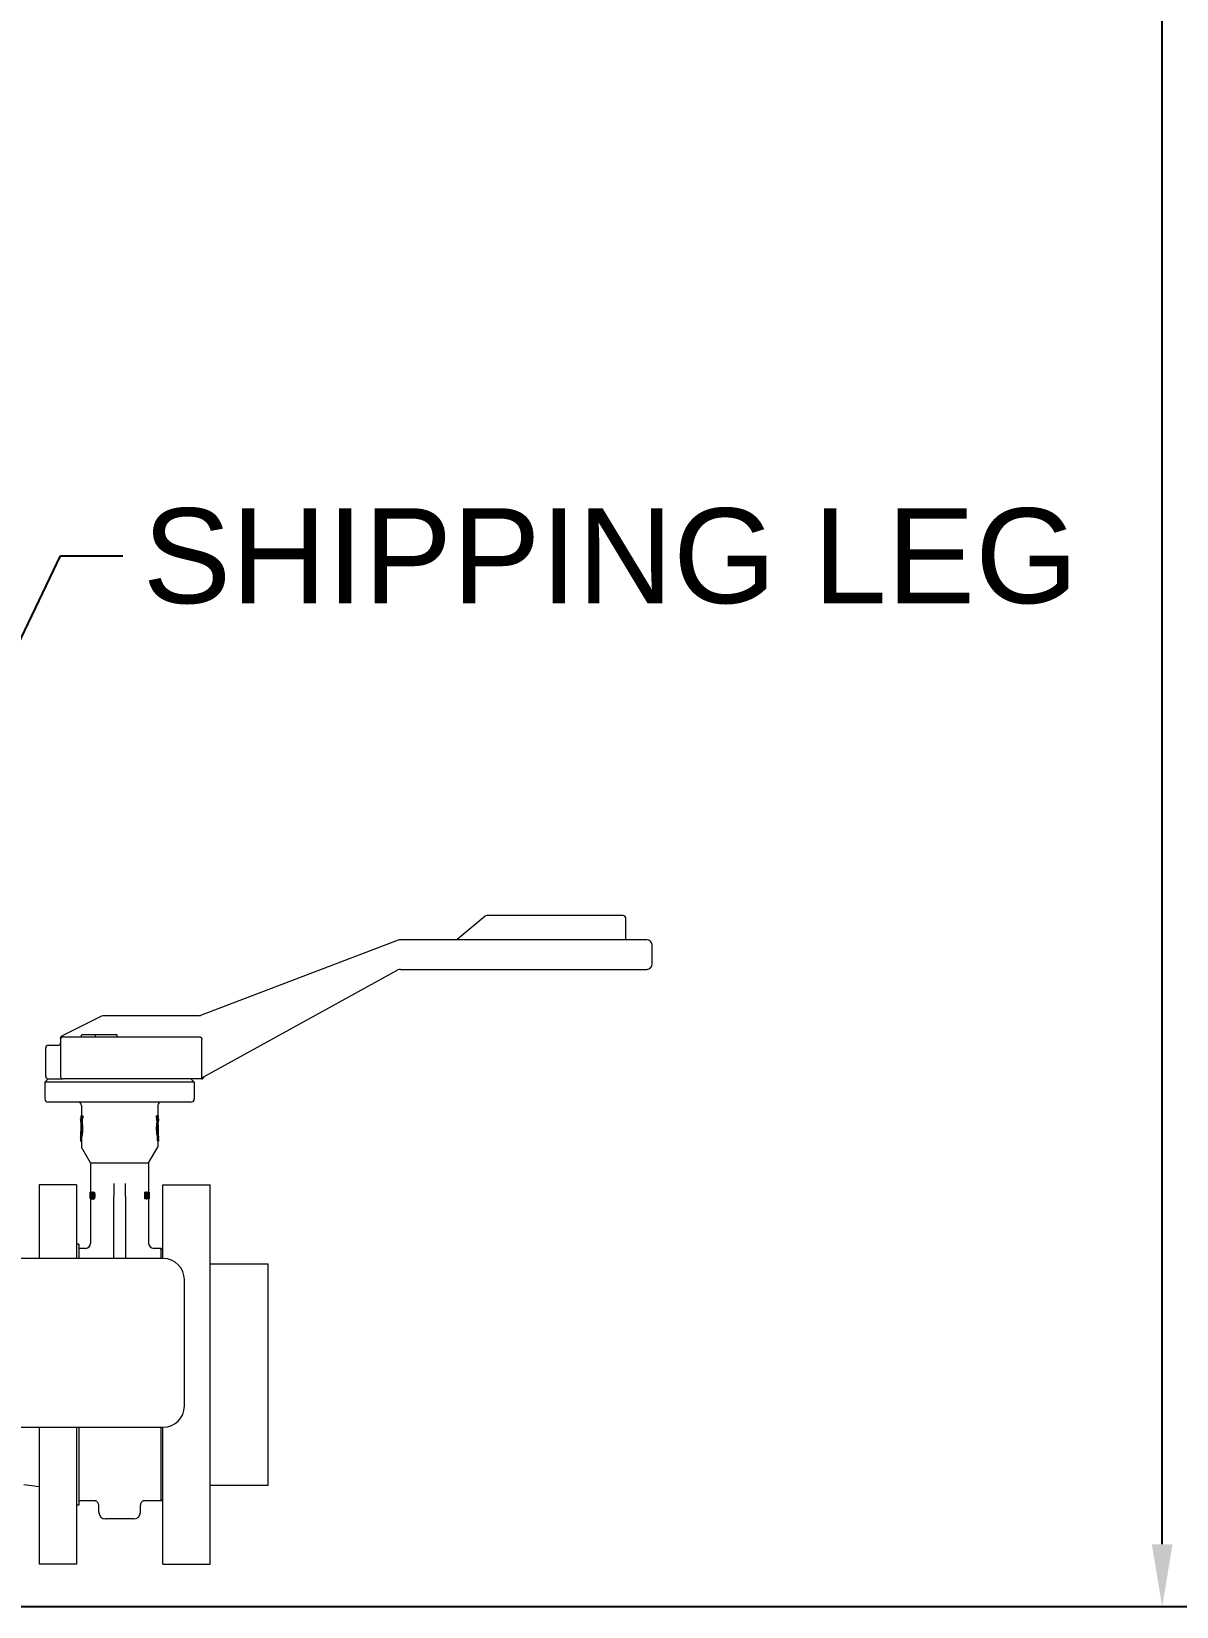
# Model space of a CAD drawing. Header units: inches. Extents: x 19 to 503, y 7 to 322.
# Drawn here: x 395.31 to 422.46, y 43.56 to 80.9 of the extents above; entities that cross this region are included whole.
import ezdxf

# ---------------------------------------------------------------- set-up
doc = ezdxf.new("R2010")
doc.units = ezdxf.units.IN
doc.header["$LTSCALE"] = 15
doc.header["$MEASUREMENT"] = 0
for name, color, linetype, lineweight in [('Dimension (ANSI)', 7, 'Continuous', 25), ('Symbol (ANSI)', 7, 'Continuous', 25), ('Visible (ANSI)', 7, 'Continuous', 50)]:
    doc.layers.add(name, color=color, linetype=linetype, lineweight=lineweight)
doc.styles.add('MEMCOR Medium', font='arial.ttf')
doc.dimstyles.new('Default (ANSI)', dxfattribs={"dimscale": 15, "dimtxt": 0.15, "dimasz": 0.098425, "dimexe": 0.125, "dimexo": 0.0625, "dimgap": 0.031496, "dimtad": 0, "dimtih": 1, "dimtoh": 1, "dimdec": 4, "dimrnd": 1e-08, "dimzin": 3, "dimdsep": 46, "dimlunit": 5, "dimtxsty": 'MEMCOR Medium', "dimcen": 0.09, "dimdle": 0.393701, "dimclrd": 256, "dimclre": 256, "dimclrt": 256, "dimadec": 0, "dimazin": 1, "dimtfac": 0.8, "dimtofl": 0, "dimtmove": 0, "dimatfit": 3, "dimfxl": 1, "dimfrac": 1, "dimtolj": 1, "dimtzin": 4, "dimlwd": -1, "dimlwe": -1, "dimarcsym": 0})
doc.dimstyles.new('Default (ANSI)$7', dxfattribs={"dimscale": 15, "dimtxt": 0.15, "dimasz": 0.098425, "dimexe": 0.125, "dimexo": 0.0625, "dimgap": 0.031496, "dimtad": 0, "dimtih": 1, "dimtoh": 1, "dimdec": 4, "dimrnd": 1e-08, "dimzin": 3, "dimdsep": 46, "dimlunit": 5, "dimtxsty": 'MEMCOR Medium', "dimcen": 0.09, "dimdle": 0.393701, "dimclrd": 256, "dimclre": 256, "dimclrt": 256, "dimadec": 0, "dimazin": 1, "dimtfac": 0.8, "dimtofl": 0, "dimtmove": 0, "dimatfit": 3, "dimfxl": 1, "dimfrac": 1, "dimtolj": 1, "dimtzin": 4, "dimlwd": -1, "dimlwe": -1, "dimarcsym": 0})

# ---------------------------------------------------------------- blocks, each defined once
blk = doc.blocks.new('*D23')
at = {"layer": 'Defpoints', "color": 0, "transparency": 16777216}
for p in [(368.258, 140.509), (422.116, 140.509), (390.404, 43.556)]:
    blk.add_point(p, dxfattribs=at)
at = {"layer": 'Dimension (ANSI)', "transparency": 16777216}
for p, q in [((369.196, 140.509), (423.991, 140.509)), ((422.116, 139.032), (422.116, 122.363)), ((422.116, 45.033), (422.116, 106.884)), ((391.341, 43.556), (423.991, 43.556))]:
    blk.add_line(p, q, dxfattribs=at)
for points in [[(421.87, 139.032), (422.362, 139.032), (422.116, 140.509)], [(421.87, 45.033), (422.362, 45.033), (422.116, 43.556)]]:
    blk.add_solid(points, dxfattribs=at)
at = {"layer": 'Dimension (ANSI)', "transparency": 16777216, "char_height": 2.25, "attachment_point": 2, "style": 'MEMCOR Medium'}
for s, insert in [('\\A1; \\fArial|b0|i0;96{\\H0.8x;\\S15#16;} in', (422.116, 118.81)), ('\\A1;[2462.6 mm]{\\P\\fArial|b0|i0;SHIPPING\\P\\fArial|b0|i0;HEIGHT}', (422.116, 114.151))]:
    blk.add_mtext(s, dxfattribs=dict(at, insert=insert))

msp = doc.modelspace()

# ---------------------------------------------------------------- linework, layer by layer
at = {"layer": 'Visible (ANSI)', "linetype": 'Continuous', "lineweight": 18}
for p, q in [((406.06564, 59.92504), (405.40269, 59.36875)), ((409.33711, 59.93907), (406.10421, 59.93907)), ((409.39711, 59.38407), (409.39711, 59.87907)), ((404.00062, 59.35589), (399.31861, 57.57226)), ((409.89711, 59.36407), (404.04511, 59.36407)), ((410.02211, 58.78907), (410.02211, 59.23907)), ((399.34997, 56.09316), (403.99397, 58.64859)), ((404.05423, 58.66407), (409.89711, 58.66407)), ((396.94031, 57.53567), (396.06867, 57.09985)), ((396.97072, 57.55088), (396.94031, 57.53567)), ((399.27411, 57.56407), (397.02662, 57.56407)), ((395.64711, 56.12407), (395.64711, 56.80407)), ((395.70711, 56.86407), (395.93711, 56.86407)), ((395.99711, 57.03587), (395.99711, 57.00407)), ((395.99711, 57.00407), (395.99711, 56.12407)), ((396.03491, 57.08297), (396.0236, 57.07732)), ((396.05463, 57.09283), (396.03491, 57.08297)), ((396.06867, 57.09985), (396.05463, 57.09283)), ((396.05711, 57.06407), (396.07791, 57.06407)), ((396.07791, 57.06407), (399.2842, 57.06407)), ((396.49556, 57.07407), (396.49556, 57.10407)), ((396.81956, 57.11407), (396.50556, 57.11407)), ((396.82674, 57.11407), (396.81956, 57.11407)), ((397.16567, 57.11407), (396.82674, 57.11407)), ((396.82956, 57.07407), (396.82956, 57.10407)), ((397.17849, 57.11407), (397.16567, 57.11407)), ((397.32877, 57.11407), (397.17849, 57.11407)), ((397.33877, 57.07407), (397.33877, 57.10407)), ((399.34583, 56.15937), (399.34583, 57.00407)), ((395.70435, 56.06407), (395.62561, 55.98533)), ((395.70435, 56.06407), (396.05711, 56.06407)), ((396.07791, 56.06407), (396.05711, 56.06407)), ((399.33711, 56.06407), (396.07791, 56.06407)), ((399.08987, 56.06407), (399.16861, 55.98533)), ((399.16861, 55.98533), (395.62561, 55.98533)), ((395.62561, 55.98533), (395.62561, 55.59163)), ((399.16861, 55.98533), (399.16861, 55.59163)), ((399.08987, 55.51289), (395.70435, 55.51289)), ((396.4916, 55.43415), (396.4916, 55.18652)), ((398.30262, 55.43415), (398.30262, 55.18652)), ((396.47152, 55.11722), (396.47152, 55.06998)), ((396.47152, 55.11722), (396.4825, 55.11722)), ((396.47742, 55.18652), (396.47742, 55.13888)), ((396.47742, 55.18652), (396.50269, 55.18652)), ((396.48327, 55.13888), (396.47742, 55.13888)), ((396.48781, 55.03718), (396.50826, 55.03718)), ((396.50269, 55.13888), (396.49247, 55.13888)), ((396.50269, 55.13888), (396.50269, 55.18652)), ((396.50269, 55.18652), (396.52349, 55.18652)), ((396.50269, 55.13888), (396.52349, 55.13888)), ((396.52349, 55.18652), (396.52349, 55.13888)), ((398.29153, 55.18652), (398.27073, 55.18652)), ((398.27073, 55.13888), (398.27073, 55.18652)), ((398.29153, 55.13888), (398.27073, 55.13888)), ((398.28596, 55.03718), (398.30641, 55.03718)), ((398.29153, 55.18652), (398.3168, 55.18652)), ((398.29153, 55.18652), (398.29153, 55.13888)), ((398.30175, 55.13888), (398.29153, 55.13888)), ((398.3168, 55.13888), (398.31096, 55.13888)), ((398.3227, 55.11722), (398.31173, 55.11722)), ((398.3168, 55.13888), (398.3168, 55.18652)), ((398.3227, 55.11722), (398.3227, 55.06998)), ((396.47152, 54.71092), (396.47152, 54.66368)), ((396.47152, 54.66368), (396.47238, 54.66368)), ((396.47152, 54.63376), (396.47212, 54.63376)), ((396.47152, 54.63376), (396.47152, 54.58612)), ((396.47427, 54.58612), (396.47152, 54.58612)), ((396.47427, 54.58612), (396.49441, 54.58612)), ((396.49642, 54.68375), (396.47623, 54.68375)), ((396.4916, 54.58612), (396.4916, 54.45518)), ((398.31799, 54.68375), (398.29781, 54.68375)), ((398.31995, 54.58612), (398.29982, 54.58612)), ((398.30262, 54.58612), (398.30262, 54.45518)), ((398.3227, 54.58612), (398.31995, 54.58612)), ((398.3227, 54.66368), (398.32184, 54.66368)), ((398.32211, 54.63376), (398.3227, 54.63376)), ((398.3227, 54.71092), (398.3227, 54.66368)), ((398.3227, 54.63376), (398.3227, 54.58612)), ((396.70814, 54.07485), (396.49424, 54.44533)), ((398.08609, 54.07485), (398.29999, 54.44533)), ((396.70814, 54.07485), (398.08609, 54.07485)), ((396.70814, 54.07485), (396.70814, 53.38062)), ((398.08609, 54.07485), (398.08609, 53.3801)), ((395.49349, 53.5562), (395.49349, 51.8062)), ((396.37349, 53.5562), (395.49349, 53.5562)), ((396.37349, 53.5562), (396.37349, 51.8062)), ((397.25932, 53.58753), (397.25932, 53.28095)), ((397.53491, 53.28095), (397.53491, 53.58753)), ((398.42073, 51.8062), (398.42073, 53.5562)), ((398.42073, 53.5562), (399.54573, 53.5562)), ((399.54573, 44.5562), (399.54573, 53.5562)), ((396.6969, 53.35812), (396.6969, 53.34334)), ((396.6987, 53.34334), (396.6969, 53.34334)), ((396.6969, 53.23516), (396.6987, 53.23516)), ((396.6969, 53.23516), (396.6969, 53.21868)), ((396.70456, 53.21868), (396.6969, 53.21868)), ((396.6987, 53.34334), (396.6987, 53.23516)), ((396.69905, 53.38062), (396.70073, 53.38062)), ((396.70073, 53.23516), (396.70073, 53.38062)), ((396.70073, 53.38062), (396.71262, 53.38062)), ((396.70073, 53.23516), (396.70456, 53.23516)), ((396.70456, 53.21868), (396.70456, 53.23516)), ((396.70456, 53.23516), (396.71193, 53.23516)), ((396.70456, 53.21868), (396.71638, 53.21868)), ((396.70814, 53.21868), (396.70814, 52.16644)), ((396.71262, 53.38062), (396.71262, 53.36811)), ((396.72139, 53.38337), (396.73365, 53.38337)), ((396.72139, 53.21528), (396.73365, 53.21528)), ((396.76709, 53.38337), (396.78025, 53.38337)), ((396.76709, 53.21528), (396.78025, 53.21528)), ((397.25932, 52.1324), (397.25932, 53.28095)), ((397.53491, 53.28095), (397.53491, 52.1324)), ((397.99185, 53.21868), (397.99185, 53.3801)), ((398.00549, 53.3801), (397.99185, 53.3801)), ((398.00549, 53.21868), (397.99185, 53.21868)), ((398.00549, 53.3801), (398.02508, 53.3801)), ((398.00549, 53.3801), (398.00549, 53.21868)), ((398.02527, 53.21868), (398.00549, 53.21868)), ((398.01726, 53.23725), (398.01726, 53.36152)), ((398.02559, 53.36152), (398.01726, 53.36152)), ((398.01726, 53.23725), (398.02559, 53.23725)), ((398.04569, 53.24798), (398.03291, 53.24798)), ((398.05724, 53.34997), (398.05724, 53.3801)), ((398.06956, 53.3801), (398.05724, 53.3801)), ((398.05724, 53.21868), (398.05724, 53.2497)), ((398.06956, 53.21868), (398.05724, 53.21868)), ((398.06956, 53.3801), (398.07776, 53.3801)), ((398.06956, 53.3801), (398.06956, 53.21868)), ((398.07511, 53.21868), (398.06956, 53.21868)), ((398.07511, 53.21868), (398.07511, 53.35786)), ((398.08986, 53.21868), (398.07791, 53.21868)), ((398.07853, 53.37388), (398.07853, 53.3801)), ((398.09047, 53.3801), (398.07853, 53.3801)), ((398.09517, 53.38062), (398.08609, 53.38062)), ((398.08609, 53.21868), (398.08609, 52.16644)), ((398.09311, 53.21868), (398.08986, 53.21868)), ((398.09047, 53.3801), (398.09311, 53.3801)), ((398.09047, 53.3801), (398.09047, 53.2523)), ((398.09311, 53.21868), (398.09311, 53.3801)), ((398.09732, 53.35812), (398.09311, 53.35812)), ((398.09732, 53.34334), (398.09311, 53.34334)), ((398.09732, 53.23516), (398.09311, 53.23516)), ((398.09732, 53.21868), (398.09311, 53.21868)), ((398.09552, 53.34334), (398.09552, 53.23516)), ((398.09732, 53.35812), (398.09732, 53.34334)), ((398.09732, 53.23516), (398.09732, 53.21868)), ((396.43349, 52.1512), (396.37349, 52.1512)), ((396.43349, 52.1512), (396.43349, 51.8062)), ((396.59002, 52.04833), (396.43349, 52.04833)), ((397.25932, 51.8062), (397.25932, 52.1324)), ((397.53491, 52.1324), (397.53491, 51.8062)), ((398.38136, 52.04833), (398.2042, 52.04833)), ((398.38136, 51.8062), (398.38136, 52.04833)), ((398.42073, 52.00896), (398.38136, 52.04833)), ((398.433, 51.8062), (393.433, 51.8062)), ((399.54573, 51.6812), (400.92073, 51.6812)), ((400.92073, 46.4312), (400.92073, 51.6812)), ((398.933, 48.3062), (398.933, 51.3062)), ((389.08508, 47.8062), (398.433, 47.8062)), ((395.49349, 47.8062), (395.49349, 44.5562)), ((396.37349, 47.8062), (396.37349, 44.5562)), ((396.43349, 47.8062), (396.43349, 45.9612)), ((398.38136, 46.06407), (398.38136, 47.8062)), ((398.42073, 44.5562), (398.42073, 47.8062)), ((395.12349, 46.44663), (395.49349, 46.4012)), ((399.54573, 46.4312), (400.92073, 46.4312)), ((396.43349, 45.9612), (396.37349, 45.9612)), ((396.82893, 46.06407), (396.43349, 46.06407)), ((396.90499, 45.78868), (396.90499, 45.95927)), ((397.88924, 45.78868), (397.88924, 45.95927)), ((398.38136, 46.06407), (397.9653, 46.06407)), ((398.42073, 46.10344), (398.38136, 46.06407)), ((397.73176, 45.6312), (397.06247, 45.6312)), ((396.37349, 44.5562), (395.49349, 44.5562)), ((398.42073, 44.5562), (399.54573, 44.5562))]:
    msp.add_line(p, q, dxfattribs=at)
for centre, radius, start, end in [((406.10421, 59.87907), 0.06, 90, 130), ((409.33711, 59.87907), 0.06, 0, 90), ((409.41711, 59.38407), 0.02, 180, 270), ((404.04511, 59.23907), 0.125, 90, 110.854458), ((405.38983, 59.38407), 0.02, 270, 310), ((409.89711, 59.23907), 0.125, 0, 90), ((404.05423, 58.53907), 0.125, 90, 118.82243), ((409.89711, 58.78907), 0.125, 270, 0), ((397.02662, 57.43907), 0.125, 90, 116.565051), ((399.27411, 57.68907), 0.125, 270, 290.854458), ((395.70711, 56.80407), 0.06, 90, 180), ((395.93711, 56.92407), 0.06, 270, 0), ((396.05711, 57.00407), 0.06, 90, 180), ((396.48556, 57.07407), 0.01, 270, 0), ((396.50556, 57.10407), 0.01, 90, 180), ((396.81956, 57.10407), 0.01, 0, 90), ((396.83956, 57.07407), 0.01, 180, 270), ((397.32877, 57.10407), 0.01, 0, 90), ((397.34877, 57.07407), 0.01, 180, 270), ((395.70711, 56.12407), 0.06, 180, 270), ((396.05711, 56.12407), 0.06, 180, 270), ((399.33711, 56.12407), 0.06, 270, 355.130983), ((395.70435, 55.59163), 0.07874, 180, 270), ((396.41286, 55.43415), 0.07874, 0, 90), ((398.38136, 55.43415), 0.07874, 90, 180), ((399.08987, 55.59163), 0.07874, 270, 0), ((396.51128, 54.45518), 0.01969, 180, 210), ((398.28294, 54.45518), 0.01969, 330, 0), ((396.59002, 52.16644), 0.11811, 270, 0), ((398.2042, 52.16644), 0.11811, 180, 270), ((398.433, 51.3062), 0.5, 0, 90), ((398.433, 48.3062), 0.5, 270, 0), ((396.79475, 45.95927), 0.11024, 0, 71.937897), ((397.99947, 45.95927), 0.11024, 108.062103, 180), ((397.06247, 45.78868), 0.15748, 180, 270), ((397.73176, 45.78868), 0.15748, 270, 0)]:
    msp.add_arc(centre, radius, start, end, dxfattribs=at)
for centre, major_axis, ratio, start_param, end_param in [((397.39711, 54.4866), (0, 4.10717), 0.22535973, 1.43978472, 1.51425269), ((397.39711, 54.26992), (0, 4.10717), 0.22535973, 1.39844189, 1.4544693), ((397.39711, 54.4866), (0, 4.10717), 0.22535973, 1.41130756, 1.42716465), ((397.39711, 54.26992), (0, 4.10717), 0.22535973, 1.35761354, 1.38288267), ((397.39711, 54.26992), (0, 4.01807), 0.22535973, 1.352811, 1.37866444), ((397.39711, 54.26992), (0, 4.01807), 0.22535973, 4.90452087, 4.93037431), ((397.39711, 54.26992), (0, -4.10717), 0.22535973, 1.75870998, 1.78397911), ((397.39711, 54.26992), (0, -4.10717), 0.22535973, 1.68712335, 1.74315077), ((397.39711, 54.4866), (0, -4.10717), 0.22535973, 1.714428, 1.7302851), ((397.39711, 54.4866), (0, -4.10717), 0.22535973, 1.62733996, 1.70180793), ((397.39711, 54.4866), (0, 4.10717), 0.22535973, 1.52676978, 1.53495966), ((397.39711, 54.26992), (0, 4.10717), 0.22535973, 1.46986752, 1.49373155), ((397.39711, 54.26992), (0, 4.01807), 0.22535973, 1.46762165, 1.49201922), ((397.39711, 54.26992), (0, 4.01807), 0.22535973, 4.79116609, 4.81556366), ((397.39711, 54.26992), (0, -4.10717), 0.22535973, 1.6478611, 1.67172513), ((397.39711, 54.4866), (0, -4.10717), 0.22535973, 1.60663299, 1.61482287), ((397.39711, 53.01245), (0, -1.36564), 0.51315789, 1.72238786, 1.82650113), ((397.39711, 53.01245), (0, 1.34262), 0.51315789, 4.86659984, 4.89111636), ((397.39711, 53.05223), (0, -1.3776), 0.5087001, 1.71653689, 1.81109698)]:
    msp.add_ellipse(centre, major_axis=major_axis, ratio=ratio, start_param=start_param, end_param=end_param, dxfattribs=at)
for points, knots in [([(396.00943, 57.06773), (396.00441, 57.06296), (396.00174, 57.05814), (395.99918, 57.05212), (395.9984, 57.04963), (395.99737, 57.04454), (395.99711, 57.04196), (395.99711, 57.03935)], [0, 0, 0, 0, 0.055402638, 0.055402638, 0.091701074, 0.091701074, 0.127427899, 0.127427899, 0.127427899, 0.127427899]), ([(396.0236, 57.07732), (396.02352, 57.07728), (396.02345, 57.07724), (396.02005, 57.07553), (396.01458, 57.07263), (396.00943, 57.06773)], [-0.0006488507, -0.0006488507, -0.0006488507, -0.0006488507, 0, 0, 0.02871512, 0.02871512, 0.02871512, 0.02871512]), ([(399.2842, 57.06407), (399.29188, 57.06407), (399.30092, 57.06231), (399.31503, 57.05656), (399.32263, 57.05158), (399.33332, 57.04106), (399.33835, 57.03368), (399.34408, 57.02005), (399.34583, 57.01142), (399.34583, 57.00407)], [0.686716197, 0.686716197, 0.686716197, 0.686716197, 0.745211332, 0.745211332, 0.802858515, 0.802858515, 0.859556824, 0.859556824, 0.915504742, 0.915504742, 0.915504742, 0.915504742]), ([(399.34793, 56.12407), (399.3475, 56.12731), (399.34713, 56.13077), (399.34614, 56.14245), (399.34583, 56.15122), (399.34583, 56.15937)], [0.4063089437, 0.4063089437, 0.4063089437, 0.4063089437, 0.433860066, 0.433860066, 0.4959375112, 0.4959375112, 0.4959375112, 0.4959375112]), ([(399.34997, 56.09316), (399.34919, 56.09273), (399.34863, 56.09261), (399.34756, 56.09285), (399.3473, 56.09363), (399.34725, 56.09712), (399.34793, 56.10089), (399.34875, 56.11067), (399.34888, 56.11699), (399.34793, 56.12407)], [-2.522800249, -2.522800249, -2.522800249, -2.522800249, -2.493582986, -2.493582986, -2.443370628, -2.443370628, -2.355318518, -2.355318518, -2.260242692, -2.260242692, -2.260242692, -2.260242692]), ([(396.48105, 55.0745), (396.47903, 55.08454), (396.47714, 55.09317), (396.47298, 55.11148), (396.47152, 55.11722), (396.47152, 55.11722)], [0.527386611, 0.527386611, 0.527386611, 0.527386611, 0.653804561, 0.653804561, 0.871720721, 0.871720721, 0.871720721, 0.871720721]), ([(396.47152, 55.06998), (396.47152, 55.06998), (396.47243, 55.06545), (396.47553, 55.04824), (396.4775, 55.03665), (396.47945, 55.02315)], [2.066873638, 2.066873638, 2.066873638, 2.066873638, 2.239108848, 2.239108848, 2.390237986, 2.390237986, 2.390237986, 2.390237986]), ([(396.47623, 54.68375), (396.47881, 54.69523), (396.48225, 54.71156), (396.48905, 54.75017), (396.49284, 54.77559), (396.49822, 54.83143), (396.49973, 54.86185), (396.49973, 54.89045), (396.49973, 54.91905), (396.49822, 54.94948), (396.49341, 54.99932), (396.49063, 55.01975), (396.48781, 55.03718)], [-0.63725824, -0.63725824, -0.63725824, -0.63725824, -0.4358884, -0.4358884, -0.2179442, -0.2179442, 0, 0, 0, 0.2179442, 0.2179442, 0.38907168, 0.38907168, 0.38907168, 0.38907168]), ([(396.48523, 54.97431), (396.48569, 54.96941), (396.48611, 54.96437), (396.48817, 54.93713), (396.4891, 54.91306), (396.4891, 54.89045), (396.4891, 54.86785), (396.48817, 54.84378), (396.48483, 54.79956), (396.48247, 54.77941), (396.47944, 54.75755), (396.4786, 54.75186), (396.47778, 54.74661)], [-0.212255295, -0.212255295, -0.212255295, -0.212255295, -0.172243729, -0.172243729, 0, 0, 0, 0.172243729, 0.172243729, 0.344487458, 0.344487458, 0.409007072, 0.409007072, 0.409007072, 0.409007072]), ([(396.50826, 55.03718), (396.51114, 55.01975), (396.51399, 54.99932), (396.51891, 54.94949), (396.52046, 54.91906), (396.52046, 54.89045), (396.52046, 54.86184), (396.51891, 54.83142), (396.5134, 54.77559), (396.50952, 54.75017), (396.50257, 54.71156), (396.49905, 54.69523), (396.49642, 54.68375)], [-0.38914701, -0.38914701, -0.38914701, -0.38914701, -0.21798988, -0.21798988, 0, 0, 0, 0.21798988, 0.21798988, 0.43597976, 0.43597976, 0.63740827, 0.63740827, 0.63740827, 0.63740827]), ([(398.29781, 54.68375), (398.29517, 54.69523), (398.29165, 54.71156), (398.2847, 54.75017), (398.28082, 54.77559), (398.27531, 54.83142), (398.27377, 54.86184), (398.27377, 54.91906), (398.27531, 54.94949), (398.28023, 54.99932), (398.28308, 55.01975), (398.28596, 55.03718)], [1.10638799, 1.10638799, 1.10638799, 1.10638799, 1.3078165, 1.3078165, 1.52580638, 1.52580638, 1.74379626, 1.74379626, 1.96178614, 1.96178614, 2.13294327, 2.13294327, 2.13294327, 2.13294327]), ([(398.30641, 55.03718), (398.3036, 55.01975), (398.30081, 54.99932), (398.296, 54.94948), (398.29449, 54.91905), (398.29449, 54.86185), (398.296, 54.83143), (398.30139, 54.77559), (398.30518, 54.75017), (398.31197, 54.71156), (398.31541, 54.69523), (398.31799, 54.68375)], [1.35436976, 1.35436976, 1.35436976, 1.35436976, 1.52549724, 1.52549724, 1.74344144, 1.74344144, 1.96138564, 1.96138564, 2.17932984, 2.17932984, 2.38069968, 2.38069968, 2.38069968, 2.38069968]), ([(398.31645, 54.74661), (398.31563, 54.75186), (398.31478, 54.75755), (398.31175, 54.77941), (398.3094, 54.79956), (398.30606, 54.84378), (398.30512, 54.86785), (398.30512, 54.91306), (398.30606, 54.93713), (398.30811, 54.96437), (398.30854, 54.96941), (398.30899, 54.97431)], [0.968908686, 0.968908686, 0.968908686, 0.968908686, 1.033428301, 1.033428301, 1.20567203, 1.20567203, 1.377915758, 1.377915758, 1.550159487, 1.550159487, 1.590171053, 1.590171053, 1.590171053, 1.590171053]), ([(398.3227, 55.11722), (398.3227, 55.11722), (398.32124, 55.11148), (398.31708, 55.09317), (398.31519, 55.08454), (398.31317, 55.0745)], [0.871720721, 0.871720721, 0.871720721, 0.871720721, 1.089636881, 1.089636881, 1.216054831, 1.216054831, 1.216054831, 1.216054831]), ([(398.31477, 55.02315), (398.31672, 55.03665), (398.3187, 55.04824), (398.32179, 55.06545), (398.3227, 55.06998), (398.3227, 55.06998)], [1.743509289, 1.743509289, 1.743509289, 1.743509289, 1.894638427, 1.894638427, 2.066873638, 2.066873638, 2.066873638, 2.066873638]), ([(396.69905, 53.38062), (396.69903, 53.37852), (396.69901, 53.3764), (396.69892, 53.3726), (396.69887, 53.37086), (396.69871, 53.36742), (396.69861, 53.36579), (396.69842, 53.36363), (396.69826, 53.36216), (396.69766, 53.35904), (396.6973, 53.35834), (396.69699, 53.35813), (396.69694, 53.35812), (396.6969, 53.35812)], [-0.243637697, -0.243637697, -0.243637697, -0.243637697, -0.18804168, -0.18804168, -0.139814303, -0.139814303, -0.085271959, -0.085271959, -0.052972768, -0.052972768, -0.008226546, -0.008226546, 0, 0, 0, 0]), ([(396.72139, 53.38337), (396.72026, 53.38337), (396.71916, 53.383), (396.7172, 53.38132), (396.71632, 53.3801), (396.71439, 53.37595), (396.71346, 53.37265), (396.7118, 53.36371), (396.71111, 53.35767), (396.70971, 53.33761), (396.70938, 53.3226), (396.70928, 53.30484), (396.70927, 53.30204), (396.70927, 53.29926)], [-0.352389821, -0.352389821, -0.352389821, -0.352389821, -0.306030752, -0.306030752, -0.263970579, -0.263970579, -0.204698491, -0.204698491, -0.135386695, -0.135386695, -0.021232323, -0.021232323, 0, 0, 0, 0]), ([(396.70927, 53.29926), (396.70927, 53.27754), (396.70973, 53.2592), (396.7115, 53.23761), (396.71222, 53.23285), (396.71353, 53.22585), (396.71444, 53.22262), (396.71688, 53.21739), (396.71839, 53.21596), (396.72047, 53.21534), (396.72093, 53.21528), (396.72139, 53.21528)], [-0.186250774, -0.186250774, -0.186250774, -0.186250774, -0.132345258, -0.132345258, -0.10238768, -0.10238768, -0.061688522, -0.061688522, -0.013226135, -0.013226135, 0, 0, 0, 0]), ([(396.71392, 53.29926), (396.71392, 53.31538), (396.71413, 53.32502), (396.71437, 53.33527), (396.71466, 53.34236), (396.71523, 53.34844)], [-0.0787529308, -0.0787529308, -0.0787529308, -0.0787529308, -0.0500105562, -0.0500105562, 0, 0, 0, 0]), ([(396.7152, 53.2506), (396.71443, 53.25909), (396.71424, 53.26728), (396.71397, 53.27987), (396.71392, 53.29027), (396.71392, 53.29926)], [-0.0957677397, -0.0957677397, -0.0957677397, -0.0957677397, -0.0684617329, -0.0684617329, 0, 0, 0, 0]), ([(396.72139, 53.2332), (396.72082, 53.2332), (396.72025, 53.23336), (396.71922, 53.23412), (396.71876, 53.23467), (396.71798, 53.23609), (396.71731, 53.23749), (396.71598, 53.24341), (396.71553, 53.24689), (396.7152, 53.2506)], [-0.147079807, -0.147079807, -0.147079807, -0.147079807, -0.102041421, -0.102041421, -0.061797626, -0.061797626, -0.030238662, -0.030238662, 0, 0, 0, 0]), ([(396.71523, 53.34844), (396.71542, 53.35047), (396.71565, 53.35246), (396.71619, 53.35598), (396.71648, 53.35754), (396.71744, 53.36144), (396.71807, 53.36278), (396.71944, 53.36494), (396.7204, 53.36545), (396.72139, 53.36545)], [-0.0640399717, -0.0640399717, -0.0640399717, -0.0640399717, -0.0539442507, -0.0539442507, -0.0447893953, -0.0447893953, -0.0282701158, -0.0282701158, 0, 0, 0, 0]), ([(396.73772, 53.29939), (396.73772, 53.31795), (396.73704, 53.33701), (396.73394, 53.36042), (396.73278, 53.36538), (396.73084, 53.37246), (396.72953, 53.37581), (396.72634, 53.38118), (396.72454, 53.38267), (396.72231, 53.3833), (396.72185, 53.38337), (396.72139, 53.38337)], [-0.188969819, -0.188969819, -0.188969819, -0.188969819, -0.133911297, -0.133911297, -0.104526704, -0.104526704, -0.062503335, -0.062503335, -0.013191232, -0.013191232, 0, 0, 0, 0]), ([(396.72139, 53.36545), (396.72241, 53.36545), (396.72348, 53.3649), (396.72494, 53.36272), (396.72569, 53.36137), (396.72729, 53.35575), (396.7279, 53.35233), (396.72835, 53.3487)], [-0.125547527, -0.125547527, -0.125547527, -0.125547527, -0.059954436, -0.059954436, -0.029957518, -0.029957518, 0, 0, 0, 0]), ([(396.72139, 53.21528), (396.72251, 53.21528), (396.72368, 53.21565), (396.72593, 53.21732), (396.727, 53.21854), (396.72954, 53.22274), (396.73088, 53.22613), (396.73336, 53.23512), (396.73452, 53.24122), (396.73691, 53.26179), (396.73752, 53.27667), (396.73771, 53.29406), (396.73772, 53.29673), (396.73772, 53.29939)], [-0.36342485, -0.36342485, -0.36342485, -0.36342485, -0.314566353, -0.314566353, -0.269830239, -0.269830239, -0.205060654, -0.205060654, -0.13258773, -0.13258773, -0.020262921, -0.020262921, 0, 0, 0, 0]), ([(396.72839, 53.2502), (396.72815, 53.2482), (396.72786, 53.24625), (396.7272, 53.24278), (396.72685, 53.24124), (396.72569, 53.23731), (396.72495, 53.23592), (396.7234, 53.23372), (396.72237, 53.2332), (396.72139, 53.2332)], [-0.0645311603, -0.0645311603, -0.0645311603, -0.0645311603, -0.054473203, -0.054473203, -0.0453115142, -0.0453115142, -0.0283680152, -0.0283680152, 0, 0, 0, 0]), ([(396.72737, 53.34844), (396.72679, 53.34232), (396.72649, 53.33516), (396.72625, 53.32493), (396.72604, 53.31534), (396.72604, 53.29926)], [0, 0, 0, 0, 0.0503829338, 0.0503829338, 0.0786654707, 0.0786654707, 0.0786654707, 0.0786654707]), ([(396.72604, 53.29926), (396.72604, 53.29028), (396.72609, 53.27988), (396.72636, 53.26729), (396.72656, 53.25909), (396.72734, 53.2506)], [0, 0, 0, 0, 0.0684313138, 0.0684313138, 0.0958308045, 0.0958308045, 0.0958308045, 0.0958308045]), ([(396.72835, 53.3487), (396.7293, 53.34101), (396.72965, 53.33247), (396.73012, 53.31891), (396.73022, 53.30875), (396.73022, 53.29939)], [-0.103779114, -0.103779114, -0.103779114, -0.103779114, -0.071310075, -0.071310075, 0, 0, 0, 0]), ([(396.73022, 53.29939), (396.73022, 53.28391), (396.72995, 53.27481), (396.72956, 53.26357), (396.72914, 53.25633), (396.72839, 53.2502)], [-0.0865547966, -0.0865547966, -0.0865547966, -0.0865547966, -0.0504601915, -0.0504601915, 0, 0, 0, 0]), ([(396.73365, 53.38337), (396.73552, 53.38337), (396.73749, 53.38237), (396.74095, 53.37777), (396.74238, 53.37481), (396.74465, 53.36785), (396.74588, 53.36319), (396.74717, 53.35487), (396.74732, 53.35387), (396.74746, 53.35286)], [0, 0, 0, 0, 0.052865127, 0.052865127, 0.095304938, 0.095304938, 0.128967502, 0.128967502, 0.133503456, 0.133503456, 0.133503456, 0.133503456]), ([(396.74753, 53.24578), (396.74665, 53.23932), (396.74565, 53.23457), (396.74349, 53.22664), (396.74215, 53.2232), (396.73953, 53.21875), (396.73838, 53.21742), (396.73601, 53.21566), (396.73481, 53.21528), (396.73365, 53.21528)], [0.145379097, 0.145379097, 0.145379097, 0.145379097, 0.211784999, 0.211784999, 0.288912783, 0.288912783, 0.345741066, 0.345741066, 0.405337774, 0.405337774, 0.405337774, 0.405337774]), ([(396.76709, 53.38337), (396.76501, 53.38337), (396.76296, 53.38297), (396.75926, 53.38113), (396.7576, 53.3798), (396.754, 53.37535), (396.75226, 53.37189), (396.74932, 53.36308), (396.74795, 53.3571), (396.74529, 53.33641), (396.74465, 53.32185), (396.74446, 53.30456), (396.74444, 53.3019), (396.74444, 53.29926)], [-0.401198967, -0.401198967, -0.401198967, -0.401198967, -0.339239024, -0.339239024, -0.283716192, -0.283716192, -0.209019785, -0.209019785, -0.131845749, -0.131845749, -0.020176299, -0.020176299, 0, 0, 0, 0]), ([(396.74444, 53.29926), (396.74444, 53.275), (396.74561, 53.2583), (396.74865, 53.23846), (396.75002, 53.2336), (396.75251, 53.2263), (396.75427, 53.22292), (396.75892, 53.21738), (396.7618, 53.21591), (396.76557, 53.21533), (396.76633, 53.21528), (396.76709, 53.21528)], [-0.187600973, -0.187600973, -0.187600973, -0.187600973, -0.140846763, -0.140846763, -0.110286961, -0.110286961, -0.066739037, -0.066739037, -0.013235496, -0.013235496, 0, 0, 0, 0]), ([(396.75347, 53.29926), (396.75347, 53.31426), (396.7538, 53.3242), (396.75437, 53.33601), (396.75491, 53.34268), (396.75592, 53.34844)], [-0.0909123665, -0.0909123665, -0.0909123665, -0.0909123665, -0.0478393759, -0.0478393759, 0, 0, 0, 0]), ([(396.75586, 53.2506), (396.75443, 53.25909), (396.75406, 53.26728), (396.75356, 53.27986), (396.75347, 53.29027), (396.75347, 53.29926)], [-0.0957885026, -0.0957885026, -0.0957885026, -0.0957885026, -0.068480317, -0.068480317, 0, 0, 0, 0]), ([(396.76709, 53.2332), (396.76519, 53.2332), (396.76329, 53.23377), (396.76097, 53.23608), (396.75973, 53.23752), (396.75731, 53.24349), (396.75647, 53.2469), (396.75586, 53.2506)], [-0.153015949, -0.153015949, -0.153015949, -0.153015949, -0.063811293, -0.063811293, -0.030391304, -0.030391304, 0, 0, 0, 0]), ([(396.75592, 53.34844), (396.75658, 53.35215), (396.75745, 53.35561), (396.75983, 53.36121), (396.76102, 53.36263), (396.7635, 53.36492), (396.76529, 53.36545), (396.76709, 53.36545)], [-0.0649643533, -0.0649643533, -0.0649643533, -0.0649643533, -0.0479606216, -0.0479606216, -0.0311867312, -0.0311867312, 0, 0, 0, 0]), ([(396.76885, 53.34844), (396.76784, 53.34277), (396.76729, 53.33621), (396.76677, 53.32582), (396.76635, 53.3157), (396.76635, 53.29926)], [0, 0, 0, 0, 0.0471598641, 0.0471598641, 0.079988536, 0.079988536, 0.079988536, 0.079988536]), ([(396.76635, 53.29926), (396.76635, 53.29028), (396.76645, 53.27989), (396.76696, 53.26729), (396.76733, 53.25909), (396.76879, 53.2506)], [0, 0, 0, 0, 0.0683983214, 0.0683983214, 0.0959615501, 0.0959615501, 0.0959615501, 0.0959615501]), ([(396.79491, 53.29939), (396.79491, 53.31718), (396.7939, 53.33539), (396.78979, 53.35552), (396.78824, 53.36157), (396.78393, 53.37163), (396.78163, 53.37526), (396.77594, 53.38112), (396.77263, 53.38271), (396.76861, 53.38331), (396.76785, 53.38337), (396.76709, 53.38337)], [-0.32937722, -0.32937722, -0.32937722, -0.32937722, -0.17104907, -0.17104907, -0.115548814, -0.115548814, -0.069101164, -0.069101164, -0.013221831, -0.013221831, 0, 0, 0, 0]), ([(396.76709, 53.36545), (396.76886, 53.36545), (396.77071, 53.36493), (396.77325, 53.36279), (396.77461, 53.36141), (396.77738, 53.35572), (396.7784, 53.35235), (396.77918, 53.3487)], [-0.130088001, -0.130088001, -0.130088001, -0.130088001, -0.06286947, -0.06286947, -0.030503797, -0.030503797, 0, 0, 0, 0]), ([(396.76709, 53.21528), (396.76911, 53.21528), (396.77118, 53.21566), (396.77513, 53.21738), (396.777, 53.21863), (396.78141, 53.22298), (396.78375, 53.22652), (396.78777, 53.23554), (396.78972, 53.24158), (396.79262, 53.2571), (396.79347, 53.2646), (396.79432, 53.27627), (396.79454, 53.28064), (396.79476, 53.28733), (396.79482, 53.28968), (396.79487, 53.29325), (396.79489, 53.29447), (396.79491, 53.29692), (396.79491, 53.29816), (396.79491, 53.29939)], [-0.366320233, -0.366320233, -0.366320233, -0.366320233, -0.313617086, -0.313617086, -0.265544382, -0.265544382, -0.19586383, -0.19586383, -0.126420664, -0.126420664, -0.069755425, -0.069755425, -0.036591851, -0.036591851, -0.018698882, -0.018698882, -0.009386338, -0.009386338, 0, 0, 0, 0]), ([(396.77925, 53.2502), (396.7785, 53.24657), (396.7775, 53.24319), (396.77484, 53.23759), (396.7735, 53.23612), (396.77079, 53.23376), (396.76891, 53.2332), (396.76709, 53.2332)], [-0.0656606858, -0.0656606858, -0.0656606858, -0.0656606858, -0.0489049499, -0.0489049499, -0.0317352905, -0.0317352905, 0, 0, 0, 0]), ([(396.76879, 53.2506), (396.76942, 53.24688), (396.77028, 53.24345), (396.77227, 53.23864), (396.77308, 53.23735), (396.77373, 53.2365)], [0, 0, 0, 0, 0.0305878434, 0.0305878434, 0.0516279302, 0.0516279302, 0.0516279302, 0.0516279302]), ([(396.77375, 53.36214), (396.77311, 53.3613), (396.7724, 53.36016), (396.77044, 53.35573), (396.76953, 53.35221), (396.76885, 53.34844)], [0.0379668319, 0.0379668319, 0.0379668319, 0.0379668319, 0.0480075259, 0.0480075259, 0.0658858007, 0.0658858007, 0.0658858007, 0.0658858007]), ([(396.77918, 53.3487), (396.77991, 53.34526), (396.78045, 53.34156), (396.78128, 53.33404), (396.7817, 53.32884), (396.78213, 53.31745), (396.78222, 53.31403), (396.7823, 53.30882), (396.78233, 53.30699), (396.78235, 53.3042), (396.78235, 53.30325), (396.78236, 53.30181), (396.78236, 53.30133), (396.78236, 53.30035), (396.78236, 53.29987), (396.78236, 53.29939)], [-0.174413692, -0.174413692, -0.174413692, -0.174413692, -0.115670729, -0.115670729, -0.054377333, -0.054377333, -0.028614968, -0.028614968, -0.01465395, -0.01465395, -0.007398215, -0.007398215, -0.003686578, -0.003686578, 0, 0, 0, 0]), ([(396.78236, 53.29939), (396.78236, 53.28355), (396.78189, 53.27405), (396.78115, 53.26268), (396.78046, 53.25595), (396.77925, 53.2502)], [-0.0876462716, -0.0876462716, -0.0876462716, -0.0876462716, -0.0479816509, -0.0479816509, 0, 0, 0, 0]), ([(396.78025, 53.38337), (396.7838, 53.38337), (396.78749, 53.38223), (396.7937, 53.37701), (396.79615, 53.37378), (396.79985, 53.36646), (396.80199, 53.3614), (396.80579, 53.34513), (396.80696, 53.3363), (396.80842, 53.31838), (396.8087, 53.30874), (396.8087, 53.29939)], [0, 0, 0, 0, 0.060739198, 0.060739198, 0.107105828, 0.107105828, 0.140579606, 0.140579606, 0.172845783, 0.172845783, 0.207243166, 0.207243166, 0.207243166, 0.207243166]), ([(396.8087, 53.29939), (396.8087, 53.28542), (396.80809, 53.27015), (396.8044, 53.24494), (396.80218, 53.23806), (396.79868, 53.22914), (396.79649, 53.22527), (396.79186, 53.21978), (396.78961, 53.21803), (396.78495, 53.21576), (396.78257, 53.21528), (396.78025, 53.21528)], [0, 0, 0, 0, 0.1064092, 0.1064092, 0.199261451, 0.199261451, 0.30297713, 0.30297713, 0.390704034, 0.390704034, 0.480877809, 0.480877809, 0.480877809, 0.480877809]), ([(398.01726, 53.23755), (398.01823, 53.23768), (398.01918, 53.23785), (398.02404, 53.23901), (398.02619, 53.2405), (398.02918, 53.24272), (398.03113, 53.24499), (398.03291, 53.24798)], [0.027720104, 0.027720104, 0.027720104, 0.027720104, 0.044505736, 0.044505736, 0.114852539, 0.114852539, 0.291185784, 0.291185784, 0.291185784, 0.291185784]), ([(398.03209, 53.35184), (398.03009, 53.35465), (398.02793, 53.3568), (398.02402, 53.35935), (398.02157, 53.36064), (398.01727, 53.36122)], [0, 0, 0, 0, 0.0448067037, 0.0448067037, 0.0753049451, 0.0753049451, 0.0753049451, 0.0753049451]), ([(398.05054, 53.36728), (398.04817, 53.3713), (398.04541, 53.37409), (398.04056, 53.37739), (398.0366, 53.37979), (398.0264, 53.38009), (398.02574, 53.3801), (398.02508, 53.3801)], [-0.424072976, -0.424072976, -0.424072976, -0.424072976, -0.17749503, -0.17749503, -0.011337247, -0.011337247, 0, 0, 0, 0]), ([(398.02527, 53.21868), (398.03105, 53.21868), (398.03558, 53.21936), (398.04149, 53.22178), (398.04525, 53.2238), (398.04984, 53.23068), (398.05014, 53.23115), (398.05044, 53.23163)], [-0.266149275, -0.266149275, -0.266149275, -0.266149275, -0.109285448, -0.109285448, -0.007204652, -0.007204652, 0, 0, 0, 0]), ([(398.02559, 53.36152), (398.03207, 53.36152), (398.03536, 53.36009), (398.03986, 53.35772), (398.04248, 53.35528), (398.04489, 53.35184)], [-0.0858935742, -0.0858935742, -0.0858935742, -0.0858935742, -0.054745413, -0.054745413, 0, 0, 0, 0]), ([(398.04569, 53.24798), (398.04232, 53.2422), (398.03897, 53.24032), (398.03371, 53.23781), (398.02962, 53.23725), (398.02559, 53.23725)], [-0.100491297, -0.100491297, -0.100491297, -0.100491297, -0.069388792, -0.069388792, 0, 0, 0, 0]), ([(398.04184, 53.29952), (398.04184, 53.30902), (398.0414, 53.31869), (398.03931, 53.33292), (398.03821, 53.33787), (398.03542, 53.34608), (398.03387, 53.34926), (398.03209, 53.35184)], [0, 0, 0, 0, 0.072372782, 0.072372782, 0.116979411, 0.116979411, 0.15687009, 0.15687009, 0.15687009, 0.15687009]), ([(398.03291, 53.24798), (398.03477, 53.25098), (398.03635, 53.25465), (398.03953, 53.26555), (398.0404, 53.27216), (398.04159, 53.28415), (398.04184, 53.29196), (398.04184, 53.29952)], [0, 0, 0, 0, 0.043260185, 0.043260185, 0.105826832, 0.105826832, 0.202634421, 0.202634421, 0.202634421, 0.202634421]), ([(398.04489, 53.35184), (398.04675, 53.34908), (398.04836, 53.34564), (398.05104, 53.33721), (398.05204, 53.33245), (398.05402, 53.31853), (398.05445, 53.30893), (398.05445, 53.29952)], [-0.156774036, -0.156774036, -0.156774036, -0.156774036, -0.114215048, -0.114215048, -0.071759591, -0.071759591, 0, 0, 0, 0]), ([(398.05445, 53.29952), (398.05445, 53.29244), (398.05423, 53.28515), (398.05319, 53.27345), (398.05243, 53.26718), (398.0495, 53.25571), (398.04778, 53.25141), (398.04569, 53.24798)], [-0.189135303, -0.189135303, -0.189135303, -0.189135303, -0.107207927, -0.107207927, -0.049391227, -0.049391227, 0, 0, 0, 0]), ([(398.05044, 53.23163), (398.05259, 53.23529), (398.05442, 53.23974), (398.05792, 53.25157), (398.05913, 53.25828), (398.06139, 53.27323), (398.06212, 53.28397), (398.06228, 53.29648), (398.06229, 53.29787), (398.06229, 53.29926)], [-0.168854897, -0.168854897, -0.168854897, -0.168854897, -0.136187178, -0.136187178, -0.095421884, -0.095421884, -0.010582904, -0.010582904, 0, 0, 0, 0]), ([(398.06229, 53.29926), (398.06229, 53.30775), (398.06202, 53.31629), (398.06086, 53.32989), (398.06004, 53.33734), (398.05663, 53.35329), (398.05443, 53.35992), (398.05128, 53.36597), (398.05091, 53.36664), (398.05054, 53.36728)], [-0.264093232, -0.264093232, -0.264093232, -0.264093232, -0.15390777, -0.15390777, -0.081487415, -0.081487415, -0.009253089, -0.009253089, 0, 0, 0, 0]), ([(398.09517, 53.38062), (398.09519, 53.37852), (398.09522, 53.3764), (398.0953, 53.3726), (398.09536, 53.37086), (398.09551, 53.36742), (398.09561, 53.36579), (398.09581, 53.36363), (398.09596, 53.36216), (398.09656, 53.35904), (398.09692, 53.35834), (398.09723, 53.35813), (398.09728, 53.35812), (398.09732, 53.35812)], [-0.243637697, -0.243637697, -0.243637697, -0.243637697, -0.18804168, -0.18804168, -0.139814303, -0.139814303, -0.085271959, -0.085271959, -0.052972768, -0.052972768, -0.008226546, -0.008226546, 0, 0, 0, 0]), ([(396.82893, 46.06407), (396.82893, 46.06407), (396.82922, 46.06425), (396.83158, 46.06568), (396.83608, 46.06843), (396.84327, 46.07276), (396.84333, 46.07279), (396.84339, 46.07283)], [0.574608799, 0.574608799, 0.574608799, 0.574608799, 0.716006806, 0.716006806, 1.149196473, 1.149196473, 1.152850045, 1.152850045, 1.152850045, 1.152850045]), ([(397.95083, 46.07283), (397.95089, 46.07279), (397.95095, 46.07276), (397.95818, 46.06841), (397.96268, 46.06565), (397.96501, 46.06424), (397.96529, 46.06407), (397.96529, 46.06407)], [-0.003653915, -0.003653915, -0.003653915, -0.003653915, 0, 0, 0.435275465, 0.435275465, 0.574608798, 0.574608798, 0.574608798, 0.574608798])]:
    msp.add_open_spline(points, degree=3, knots=knots, dxfattribs=at)
for points in [[(395.99711, 57.03587), (395.99711, 57.03705), (395.99711, 57.03821), (395.99711, 57.03935)], [(396.473, 54.71871), (396.47202, 54.71345), (396.47152, 54.71092), (396.47152, 54.71092)], [(396.47152, 54.66368), (396.47152, 54.66368), (396.47182, 54.66487), (396.47242, 54.66737)], [(398.3227, 54.71092), (398.3227, 54.71092), (398.3222, 54.71345), (398.32122, 54.71871)], [(398.32181, 54.66737), (398.32241, 54.66487), (398.3227, 54.66368), (398.3227, 54.66368)], [(396.72734, 53.2506), (396.72748, 53.24908), (396.72764, 53.2476), (396.72782, 53.24618)], [(396.72782, 53.3524), (396.72765, 53.35112), (396.7275, 53.34979), (396.72737, 53.34844)]]:
    msp.add_open_spline(points, degree=3, dxfattribs=at)

# ---------------------------------------------------------------- texts
at = {"layer": 'Symbol (ANSI)', "insert": (397.94569, 69.59636), "char_height": 2.2500001, "width": 22.1878821, "attachment_point": 1, "style": 'MEMCOR Medium'}
msp.add_mtext('\\fArial|b0|i0;SHIPPING LEG', dxfattribs=at)

# ---------------------------------------------------------------- dimensions: what is measured, and where the dimension line sits
at = {"layer": 'Dimension (ANSI)'}
dim = msp.add_linear_dim(base=(422.11571, 140.5087), p1=(390.40393, 43.5562), p2=(368.25849, 140.5087), angle=90, text=' \\fArial|b0|i0;<> in\\X[2462.6 mm]{\\P\\fArial|b0|i0;SHIPPING\\P\\fArial|b0|i0;HEIGHT}', dimstyle='Default (ANSI)', override={"dimgap": 0.031496, "dimdec": 4, "dimpost": '', "dimtol": 0, "dimlim": 0, "dimtp": 0, "dimtm": 0, "dimtdec": 2, "dimatfit": 1, "dimtvp": -0.375}, dxfattribs=at)
dim.commit()
dim.dimension.update_dxf_attribs({"geometry": '*D23', "text_midpoint": (422.11571, 114.6233), "dimtype": 160})

# ---------------------------------------------------------------- leaders
at = {"layer": 'Symbol (ANSI)', "annotation_type": 0, "has_hookline": 1, "hookline_direction": 0, "text_width": 21.84618}
msp.add_leader([(389.933, 55.8062), (395.99687, 68.47136), (397.47325, 68.47136)], dimstyle='Default (ANSI)$7', override={"dimtad": 0}, dxfattribs=at)

doc.saveas('drawing.dxf')
